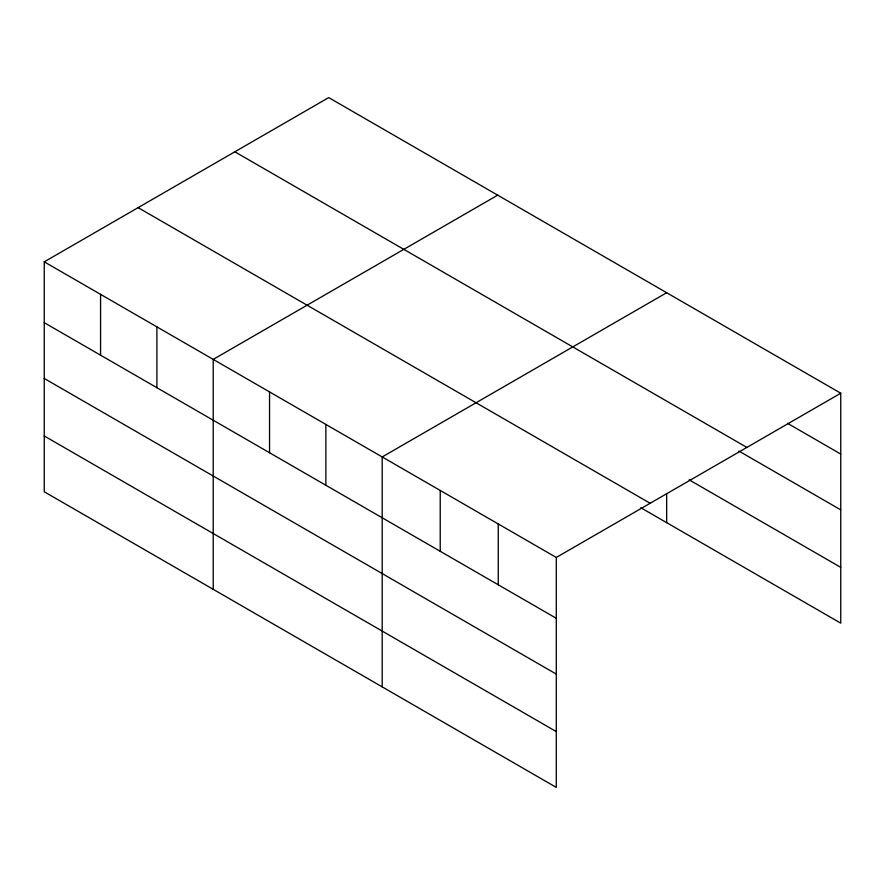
<?xml version="1.0" encoding="UTF-8"?>
<svg xmlns="http://www.w3.org/2000/svg" width="885" height="885" viewBox="0 0 885 885"><rect width="100%" height="100%" fill="white"/><g stroke="black" fill="none" stroke-linecap="round" stroke-linejoin="round"><path stroke-width="1.33" d="M44.25 261.838L556.289 557.462L556.289 787.396L44.25 491.772L44.25 261.838L328.711 97.604L840.75 393.228L840.75 623.162L640.84 507.747M497.691 195.165L213.219 359.398L213.219 589.322M666.659 292.714L382.198 456.948L382.198 686.882M556.289 557.462L840.75 393.228M787.462 423.284L840.75 454.06M234.846 151.8L746.874 447.423M738.898 451.062L840.75 509.86M689.161 479.836L840.75 567.351M138.126 207.643L650.154 503.266M44.25 322.671L556.289 618.294M44.25 378.47L556.289 674.093M44.25 435.973L556.289 731.585M666.659 494.062L666.659 522.648M498.255 523.953L498.255 584.786M440.221 490.456L440.221 551.278M325.868 424.435L325.868 485.257M269.549 391.911L269.549 452.744M156.899 326.875L156.899 387.707M100.569 294.362L100.569 355.184"/></g></svg>
